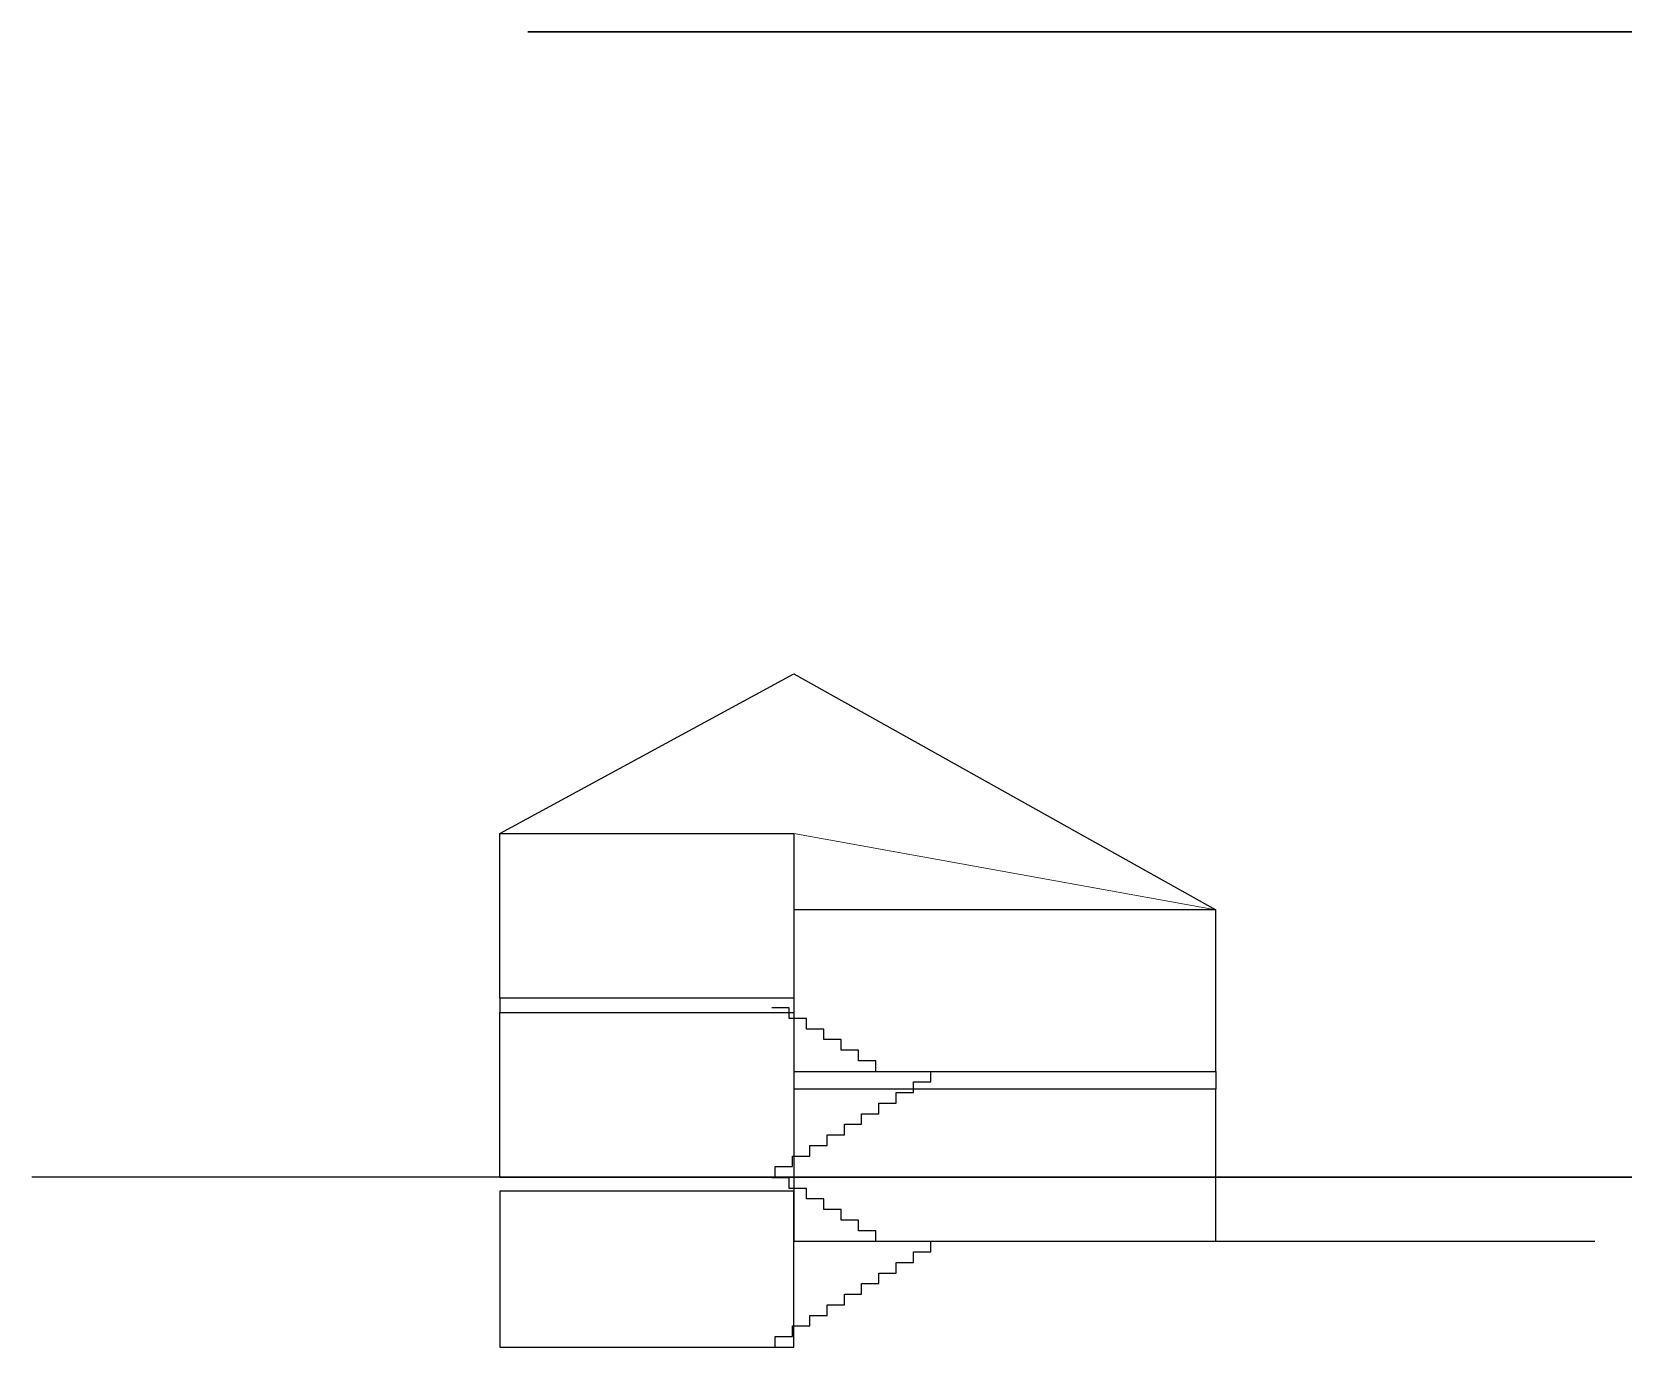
# Model space of a CAD drawing. Header units: millimetres. Extents: x -627 to 20370, y 1538 to 15679.
# Drawn here: x 7769 to 10250, y 13628 to 15679 of the extents above; entities that cross this region are included whole.
import ezdxf

# ---------------------------------------------------------------- set-up
doc = ezdxf.new("R2010")
doc.units = ezdxf.units.MM
doc.layers.add('blue', color=160, linetype='Continuous', lineweight=5)
doc.layers.add('new', color=3, linetype='Continuous', lineweight=30)

msp = doc.modelspace()

# ---------------------------------------------------------------- linework, layer by layer
for points in [[(8498.6, 14429.5), (8956.6, 14678.4), (9614.6, 14310.5)], [(8956.6, 14172.5), (8498.6, 14172.5), (8498.6, 14429.5), (8956.6, 14429.5), (8956.6, 14172.5)], [(8956.6, 14058.5), (9614.6, 14058.5), (9614.6, 14310.5), (8956.6, 14310.5), (8956.6, 14058.5)], [(8498.6, 14172.5), (8498.6, 14150.5)], [(8956.6, 13893.5), (8498.6, 13893.5), (8498.6, 14150.5), (8956.6, 14150.5), (8956.6, 13893.5)], [(8949.6, 14141), (8949.6, 14157.5), (8922.6, 14157.5)], [(8976.6, 14124.5), (8976.6, 14141), (8949.6, 14141)], [(9003.6, 14108), (9003.6, 14124.5), (8976.6, 14124.5)], [(9030.6, 14091.5), (9030.6, 14108), (9003.6, 14108)], [(9057.6, 14075), (9057.6, 14091.5), (9030.6, 14091.5)], [(9084.6, 14058.5), (9084.6, 14075), (9057.6, 14075)], [(9170.6, 14042), (9170.6, 14058.5), (9197.6, 14058.5)], [(9614.6, 14058.5), (9614.6, 14030.5)], [(8956.6, 13793.5), (9614.6, 13793.5), (9614.6, 14030.5), (8956.6, 14030.5), (8956.6, 13793.5)], [(9116.6, 14009), (9116.6, 14025.5), (9143.6, 14025.5)], [(9143.6, 14025.5), (9143.6, 14042), (9170.6, 14042)], [(9089.6, 13992.5), (9089.6, 14009), (9116.6, 14009)], [(9035.6, 13959.5), (9035.6, 13976), (9062.6, 13976)], [(9062.6, 13976), (9062.6, 13992.5), (9089.6, 13992.5)], [(9008.6, 13943), (9008.6, 13959.5), (9035.6, 13959.5)], [(8954.6, 13910), (8954.6, 13926.5), (8981.6, 13926.5)], [(8981.6, 13926.5), (8981.6, 13943), (9008.6, 13943)], [(8927.6, 13893.5), (8927.6, 13910), (8954.6, 13910)], [(8498.6, 13893.5), (7768.7, 13893.5)], [(8498.6, 13628.5), (8956.6, 13628.5), (8956.6, 13871.5), (8498.6, 13871.5), (8498.6, 13628.5)], [(8949.6, 13876), (8949.6, 13892.5), (8922.6, 13892.5)], [(8976.6, 13859.5), (8976.6, 13876), (8949.6, 13876)], [(9003.6, 13843), (9003.6, 13859.5), (8976.6, 13859.5)], [(9030.6, 13826.5), (9030.6, 13843), (9003.6, 13843)], [(9057.6, 13810), (9057.6, 13826.5), (9030.6, 13826.5)], [(9084.6, 13793.5), (9084.6, 13810), (9057.6, 13810)], [(9143.6, 13760.5), (9143.6, 13777), (9170.6, 13777)], [(9170.6, 13777), (9170.6, 13793.5), (9197.6, 13793.5)], [(9614.6, 13793.5), (10205.9, 13793.5)], [(9116.6, 13744), (9116.6, 13760.5), (9143.6, 13760.5)], [(9062.6, 13711), (9062.6, 13727.5), (9089.6, 13727.5)], [(9089.6, 13727.5), (9089.6, 13744), (9116.6, 13744)], [(9035.6, 13694.5), (9035.6, 13711), (9062.6, 13711)], [(8981.6, 13661.5), (8981.6, 13678), (9008.6, 13678)], [(9008.6, 13678), (9008.6, 13694.5), (9035.6, 13694.5)], [(8954.6, 13645), (8954.6, 13661.5), (8981.6, 13661.5)], [(8927.6, 13628.5), (8927.6, 13645), (8954.6, 13645)]]:
    msp.add_lwpolyline(points)
at = {"layer": 'blue'}
msp.add_lwpolyline([(9614.6, 14310.5), (8956.6, 14429.5)], dxfattribs=at)
at = {"layer": 'new'}
for points in [[(8542.1, 15679.4), (11528.2, 15679.4)], [(8498.6, 13893.5), (12175.5, 13893.5)]]:
    msp.add_lwpolyline(points, dxfattribs=at)

doc.saveas('drawing.dxf')
